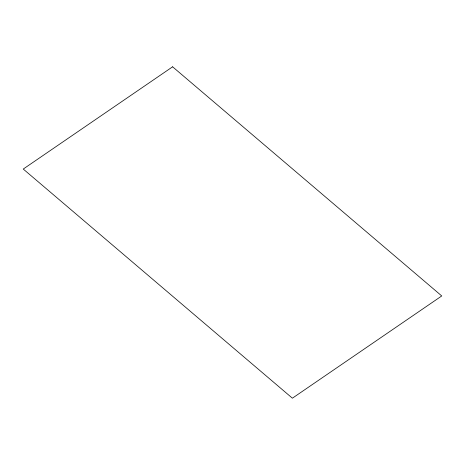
<?xml version="1.0" encoding="UTF-8"?>
<svg xmlns="http://www.w3.org/2000/svg" width="465" height="465" viewBox="0 0 465 465"><rect width="100%" height="100%" fill="white"/><g stroke="black" fill="none" stroke-linecap="round" stroke-linejoin="round"><path stroke-width="0.7" d="M172.608 66.803L23.25 169.051L292.392 398.197L441.75 295.949L172.608 66.803"/></g></svg>
